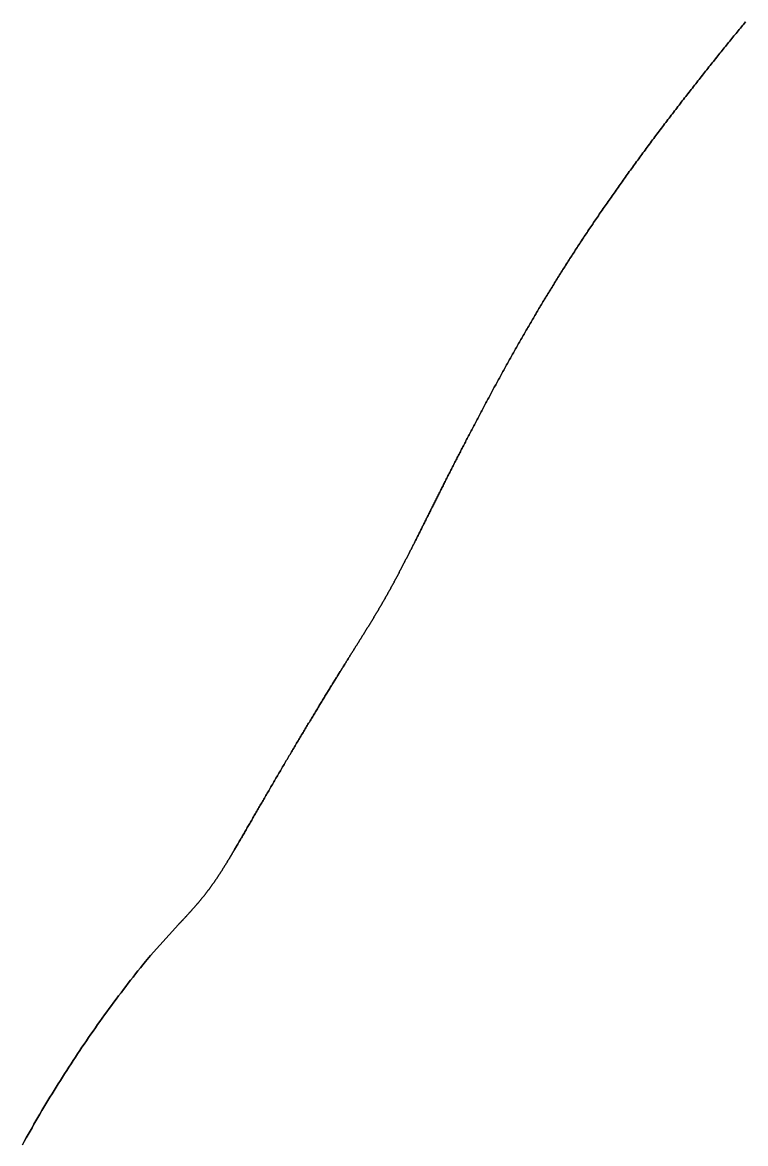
# Model space of a CAD drawing. Header units: inches. Extents: x 130170 to 284068, y 377793 to 804530.
# Drawn here: x 253271.8 to 253316.2, y 753504.9 to 753573.7 of the extents above; entities that cross this region are included whole.
import ezdxf

# ---------------------------------------------------------------- set-up
doc = ezdxf.new("R2010")
doc.units = ezdxf.units.IN
doc.header["$MEASUREMENT"] = 0
doc.layers.add('muni_il', color=7, linetype='Continuous')

msp = doc.modelspace()

# ---------------------------------------------------------------- linework, layer by layer
at = {"layer": 'muni_il'}
for points in [[(253316.225, 753573.764), (253316.161, 753573.686), (253316.097, 753573.609), (253316.033, 753573.531), (253315.969, 753573.453), (253315.904, 753573.374), (253315.839, 753573.295), (253315.775, 753573.216), (253315.71, 753573.137), (253315.644, 753573.058), (253315.579, 753572.978), (253315.514, 753572.898), (253315.448, 753572.818), (253315.383, 753572.737), (253315.317, 753572.657), (253315.251, 753572.575), (253315.185, 753572.494), (253315.119, 753572.413), (253315.052, 753572.331), (253314.986, 753572.249), (253314.919, 753572.167), (253314.853, 753572.085), (253314.786, 753572.002), (253314.719, 753571.919), (253314.652, 753571.836), (253314.585, 753571.753), (253314.518, 753571.67), (253314.451, 753571.586), (253314.384, 753571.502), (253314.316, 753571.418), (253314.249, 753571.334), (253314.181, 753571.25), (253314.114, 753571.165), (253314.046, 753571.08), (253313.978, 753570.995), (253313.911, 753570.91), (253313.843, 753570.825), (253313.775, 753570.74), (253313.707, 753570.654), (253313.639, 753570.568), (253313.571, 753570.482), (253313.503, 753570.396), (253313.435, 753570.31), (253313.367, 753570.224), (253313.298, 753570.137), (253313.23, 753570.051), (253313.162, 753569.964), (253313.094, 753569.877), (253313.026, 753569.79), (253312.957, 753569.703), (253312.889, 753569.616), (253312.821, 753569.529), (253312.753, 753569.441), (253312.684, 753569.354), (253312.616, 753569.266), (253312.548, 753569.178), (253312.48, 753569.091), (253312.411, 753569.003), (253312.343, 753568.915), (253312.275, 753568.827), (253312.207, 753568.739), (253312.139, 753568.65), (253312.071, 753568.562), (253312.003, 753568.474), (253311.935, 753568.385), (253311.866, 753568.297), (253311.799, 753568.208), (253311.731, 753568.12), (253311.663, 753568.031), (253311.595, 753567.942), (253311.527, 753567.854), (253311.46, 753567.765), (253311.392, 753567.676), (253311.325, 753567.587), (253311.257, 753567.499), (253311.19, 753567.41), (253311.123, 753567.321), (253311.055, 753567.232), (253310.988, 753567.143), (253310.921, 753567.054), (253310.854, 753566.965), (253310.787, 753566.876), (253310.721, 753566.787), (253310.654, 753566.698), (253310.587, 753566.609), (253310.521, 753566.521), (253310.455, 753566.432), (253310.388, 753566.343), (253310.322, 753566.254), (253310.256, 753566.165), (253310.19, 753566.076), (253310.124, 753565.987), (253310.059, 753565.898), (253309.993, 753565.81), (253309.927, 753565.721), (253309.862, 753565.632), (253309.797, 753565.543), (253309.732, 753565.455), (253309.667, 753565.366), (253309.602, 753565.278), (253309.537, 753565.189), (253309.473, 753565.101), (253309.408, 753565.012), (253309.344, 753564.924), (253309.28, 753564.835), (253309.216, 753564.747), (253309.152, 753564.659), (253309.088, 753564.571), (253309.025, 753564.482), (253308.961, 753564.394), (253308.898, 753564.306), (253308.835, 753564.218), (253308.772, 753564.131), (253308.709, 753564.043), (253308.646, 753563.955), (253308.584, 753563.867), (253308.521, 753563.78), (253308.459, 753563.692), (253308.397, 753563.604), (253308.335, 753563.517), (253308.273, 753563.43), (253308.212, 753563.343), (253308.15, 753563.255), (253308.089, 753563.168), (253308.028, 753563.081), (253307.967, 753562.994), (253307.906, 753562.907), (253307.846, 753562.82), (253307.785, 753562.734), (253307.725, 753562.647), (253307.665, 753562.56), (253307.605, 753562.474), (253307.545, 753562.387), (253307.485, 753562.301), (253307.426, 753562.215), (253307.366, 753562.128), (253307.307, 753562.042), (253307.248, 753561.956), (253307.189, 753561.87), (253307.131, 753561.784), (253307.072, 753561.699), (253307.014, 753561.613), (253306.956, 753561.527), (253306.898, 753561.442), (253306.84, 753561.356), (253306.782, 753561.271), (253306.725, 753561.185), (253306.667, 753561.1), (253306.61, 753561.015), (253306.553, 753560.929), (253306.496, 753560.844), (253306.44, 753560.759), (253306.383, 753560.674), (253306.327, 753560.59), (253306.271, 753560.505), (253306.214, 753560.42), (253306.159, 753560.335), (253306.103, 753560.251), (253306.047, 753560.166), (253305.992, 753560.082), (253305.936, 753559.997), (253305.881, 753559.913), (253305.826, 753559.829), (253305.771, 753559.745), (253305.717, 753559.66), (253305.662, 753559.576), (253305.608, 753559.492), (253305.554, 753559.408), (253305.5, 753559.324), (253305.446, 753559.24), (253305.392, 753559.157), (253305.338, 753559.073), (253305.285, 753558.989), (253305.231, 753558.906), (253305.178, 753558.822), (253305.125, 753558.738), (253305.072, 753558.655), (253305.019, 753558.571), (253304.967, 753558.488), (253304.914, 753558.405), (253304.862, 753558.321), (253304.81, 753558.238), (253304.757, 753558.155), (253304.705, 753558.071), (253304.653, 753557.988), (253304.602, 753557.905), (253304.55, 753557.822), (253304.499, 753557.739), (253304.447, 753557.656), (253304.396, 753557.573), (253304.345, 753557.49), (253304.294, 753557.407), (253304.243, 753557.324), (253304.192, 753557.241), (253304.142, 753557.159), (253304.091, 753557.076), (253304.041, 753556.993), (253303.991, 753556.91), (253303.94, 753556.827), (253303.89, 753556.745), (253303.84, 753556.662), (253303.791, 753556.579), (253303.741, 753556.497), (253303.691, 753556.414), (253303.642, 753556.331), (253303.592, 753556.249), (253303.543, 753556.166), (253303.494, 753556.084), (253303.445, 753556.001), (253303.396, 753555.919), (253303.347, 753555.836), (253303.298, 753555.754), (253303.249, 753555.671), (253303.201, 753555.589), (253303.152, 753555.507), (253303.104, 753555.424), (253303.056, 753555.342), (253303.008, 753555.26), (253302.96, 753555.177), (253302.912, 753555.095), (253302.864, 753555.013), (253302.816, 753554.93), (253302.768, 753554.848), (253302.721, 753554.766), (253302.673, 753554.683), (253302.626, 753554.601), (253302.579, 753554.519), (253302.531, 753554.437), (253302.484, 753554.355), (253302.437, 753554.273), (253302.39, 753554.191), (253302.343, 753554.108), (253302.297, 753554.026), (253302.25, 753553.944), (253302.203, 753553.862), (253302.157, 753553.78), (253302.11, 753553.698), (253302.064, 753553.616), (253302.018, 753553.534), (253301.972, 753553.453), (253301.926, 753553.371), (253301.88, 753553.289), (253301.834, 753553.207), (253301.788, 753553.125), (253301.742, 753553.044), (253301.697, 753552.962), (253301.651, 753552.88), (253301.606, 753552.799), (253301.561, 753552.717), (253301.515, 753552.636), (253301.47, 753552.554), (253301.425, 753552.473), (253301.38, 753552.391), (253301.335, 753552.31), (253301.29, 753552.229), (253301.246, 753552.147), (253301.201, 753552.066), (253301.157, 753551.985), (253301.112, 753551.904), (253301.068, 753551.823), (253301.024, 753551.742), (253300.98, 753551.661), (253300.935, 753551.58), (253300.891, 753551.499), (253300.848, 753551.419), (253300.804, 753551.338), (253300.76, 753551.258), (253300.717, 753551.177), (253300.673, 753551.097), (253300.63, 753551.016), (253300.587, 753550.936), (253300.543, 753550.856), (253300.5, 753550.776), (253300.457, 753550.696), (253300.415, 753550.616), (253300.372, 753550.537), (253300.329, 753550.457), (253300.287, 753550.377), (253300.244, 753550.298), (253300.202, 753550.219), (253300.16, 753550.139), (253300.117, 753550.06), (253300.075, 753549.981), (253300.033, 753549.903), (253299.992, 753549.824), (253299.95, 753549.745), (253299.908, 753549.667), (253299.867, 753549.589), (253299.826, 753549.51), (253299.785, 753549.432), (253299.743, 753549.354), (253299.702, 753549.277), (253299.662, 753549.199), (253299.621, 753549.121), (253299.58, 753549.044), (253299.54, 753548.967), (253299.499, 753548.89), (253299.459, 753548.813), (253299.419, 753548.736), (253299.379, 753548.66), (253299.339, 753548.583), (253299.299, 753548.507), (253299.26, 753548.431), (253299.22, 753548.355), (253299.181, 753548.28), (253299.142, 753548.204), (253299.102, 753548.129), (253299.063, 753548.054), (253299.025, 753547.979), (253298.986, 753547.904), (253298.947, 753547.83), (253298.909, 753547.756), (253298.871, 753547.682), (253298.832, 753547.608), (253298.794, 753547.534), (253298.757, 753547.461), (253298.719, 753547.387), (253298.681, 753547.314), (253298.644, 753547.241), (253298.606, 753547.169), (253298.569, 753547.097), (253298.532, 753547.024), (253298.495, 753546.953), (253298.459, 753546.881), (253298.422, 753546.809), (253298.386, 753546.738), (253298.349, 753546.667), (253298.313, 753546.597), (253298.277, 753546.526), (253298.242, 753546.456), (253298.206, 753546.386), (253298.17, 753546.316), (253298.135, 753546.247), (253298.1, 753546.178), (253298.065, 753546.109), (253298.03, 753546.04), (253297.995, 753545.972), (253297.96, 753545.904), (253297.926, 753545.836), (253297.892, 753545.768), (253297.857, 753545.701), (253297.824, 753545.634), (253297.79, 753545.567), (253297.756, 753545.5), (253297.723, 753545.434), (253297.689, 753545.368), (253297.656, 753545.302), (253297.623, 753545.237), (253297.59, 753545.172), (253297.557, 753545.107), (253297.525, 753545.043), (253297.492, 753544.978), (253297.46, 753544.914), (253297.428, 753544.851), (253297.396, 753544.787), (253297.364, 753544.724), (253297.333, 753544.661), (253297.301, 753544.599), (253297.27, 753544.537), (253297.239, 753544.475), (253297.208, 753544.413), (253297.177, 753544.352), (253297.147, 753544.291), (253297.116, 753544.23), (253297.086, 753544.169), (253297.056, 753544.109), (253297.026, 753544.049), (253296.996, 753543.99), (253296.966, 753543.931), (253296.937, 753543.872), (253296.907, 753543.813), (253296.878, 753543.755), (253296.849, 753543.697), (253296.82, 753543.639), (253296.791, 753543.582), (253296.763, 753543.524), (253296.734, 753543.468), (253296.706, 753543.411), (253296.678, 753543.355), (253296.65, 753543.299), (253296.622, 753543.243), (253296.594, 753543.188), (253296.567, 753543.133), (253296.539, 753543.078), (253296.512, 753543.024), (253296.485, 753542.97), (253296.458, 753542.916), (253296.431, 753542.862), (253296.405, 753542.809), (253296.378, 753542.756), (253296.352, 753542.703), (253296.326, 753542.651), (253296.3, 753542.599), (253296.274, 753542.547), (253296.248, 753542.496), (253296.222, 753542.444), (253296.197, 753542.394), (253296.171, 753542.343), (253296.146, 753542.293), (253296.121, 753542.243), (253296.096, 753542.193), (253296.071, 753542.143), (253296.047, 753542.094), (253296.022, 753542.045), (253295.997, 753541.997), (253295.973, 753541.948), (253295.949, 753541.9), (253295.925, 753541.852), (253295.901, 753541.805), (253295.877, 753541.758), (253295.854, 753541.711), (253295.83, 753541.664), (253295.807, 753541.618), (253295.783, 753541.571), (253295.76, 753541.525), (253295.737, 753541.48), (253295.714, 753541.434), (253295.691, 753541.389), (253295.669, 753541.344), (253295.646, 753541.3), (253295.624, 753541.255), (253295.601, 753541.211), (253295.579, 753541.167), (253295.557, 753541.124), (253295.535, 753541.08), (253295.513, 753541.037), (253295.491, 753540.994), (253295.469, 753540.952), (253295.448, 753540.909), (253295.426, 753540.867), (253295.405, 753540.825), (253295.383, 753540.784), (253295.362, 753540.742), (253295.341, 753540.701), (253295.32, 753540.66), (253295.299, 753540.619), (253295.278, 753540.578), (253295.257, 753540.538), (253295.236, 753540.498), (253295.216, 753540.458), (253295.195, 753540.418), (253295.175, 753540.379), (253295.154, 753540.339), (253295.134, 753540.3), (253295.114, 753540.261), (253295.094, 753540.223), (253295.074, 753540.184), (253295.054, 753540.146), (253295.034, 753540.108), (253295.014, 753540.07), (253294.994, 753540.032), (253294.974, 753539.994), (253294.955, 753539.957), (253294.935, 753539.92), (253294.916, 753539.883), (253294.896, 753539.846), (253294.877, 753539.809), (253294.857, 753539.773), (253294.838, 753539.736), (253294.819, 753539.7), (253294.8, 753539.664), (253294.781, 753539.628), (253294.762, 753539.592), (253294.743, 753539.557), (253294.724, 753539.521), (253294.705, 753539.486), (253294.686, 753539.451), (253294.667, 753539.416), (253294.648, 753539.381), (253294.629, 753539.346), (253294.611, 753539.312), (253294.592, 753539.277), (253294.573, 753539.243), (253294.555, 753539.209), (253294.536, 753539.175), (253294.518, 753539.141), (253294.499, 753539.107), (253294.481, 753539.073), (253294.462, 753539.039), (253294.444, 753539.006), (253294.425, 753538.972), (253294.407, 753538.939), (253294.388, 753538.906), (253294.37, 753538.873), (253294.352, 753538.84), (253294.333, 753538.807), (253294.315, 753538.774), (253294.297, 753538.741), (253294.278, 753538.708), (253294.26, 753538.676), (253294.242, 753538.643), (253294.224, 753538.611), (253294.205, 753538.578), (253294.187, 753538.546), (253294.169, 753538.513), (253294.15, 753538.481), (253294.132, 753538.449), (253294.114, 753538.417), (253294.096, 753538.385), (253294.077, 753538.353), (253294.059, 753538.321), (253294.041, 753538.289), (253294.022, 753538.257), (253294.004, 753538.225), (253293.986, 753538.193), (253293.967, 753538.161), (253293.949, 753538.13), (253293.93, 753538.098), (253293.912, 753538.066), (253293.894, 753538.034), (253293.875, 753538.002), (253293.856, 753537.971), (253293.838, 753537.939), (253293.819, 753537.907), (253293.801, 753537.876), (253293.782, 753537.844), (253293.763, 753537.812), (253293.745, 753537.78), (253293.726, 753537.749), (253293.707, 753537.717), (253293.688, 753537.685), (253293.669, 753537.653), (253293.65, 753537.621), (253293.631, 753537.589), (253293.612, 753537.558), (253293.593, 753537.525), (253293.574, 753537.494), (253293.555, 753537.462), (253293.536, 753537.429), (253293.516, 753537.397), (253293.497, 753537.365), (253293.478, 753537.333), (253293.458, 753537.3), (253293.438, 753537.268), (253293.419, 753537.236), (253293.399, 753537.203), (253293.379, 753537.17), (253293.359, 753537.138), (253293.339, 753537.105), (253293.32, 753537.072), (253293.299, 753537.039), (253293.279, 753537.006), (253293.259, 753536.973), (253293.239, 753536.94), (253293.218, 753536.907), (253293.198, 753536.873), (253293.177, 753536.84), (253293.156, 753536.806), (253293.136, 753536.772), (253293.115, 753536.738), (253293.094, 753536.704), (253293.073, 753536.67), (253293.052, 753536.636), (253293.03, 753536.601), (253293.009, 753536.567), (253292.987, 753536.532), (253292.966, 753536.497), (253292.944, 753536.462), (253292.923, 753536.427), (253292.901, 753536.391), (253292.879, 753536.356), (253292.856, 753536.32), (253292.834, 753536.284), (253292.812, 753536.248), (253292.789, 753536.212), (253292.767, 753536.176), (253292.744, 753536.139), (253292.721, 753536.103), (253292.698, 753536.066), (253292.675, 753536.029), (253292.651, 753535.991), (253292.628, 753535.954), (253292.605, 753535.916), (253292.581, 753535.878), (253292.557, 753535.84), (253292.533, 753535.801), (253292.509, 753535.763), (253292.485, 753535.724), (253292.46, 753535.685), (253292.436, 753535.646), (253292.411, 753535.606), (253292.386, 753535.566), (253292.361, 753535.526), (253292.336, 753535.486), (253292.311, 753535.446), (253292.285, 753535.405), (253292.259, 753535.364), (253292.234, 753535.323), (253292.208, 753535.281), (253292.182, 753535.239), (253292.155, 753535.197), (253292.129, 753535.155), (253292.102, 753535.112), (253292.075, 753535.069), (253292.048, 753535.026), (253292.021, 753534.983), (253291.994, 753534.939), (253291.966, 753534.895), (253291.939, 753534.851), (253291.911, 753534.806), (253291.883, 753534.761), (253291.854, 753534.716), (253291.826, 753534.67), (253291.797, 753534.624), (253291.768, 753534.578), (253291.739, 753534.531), (253291.71, 753534.485), (253291.681, 753534.437), (253291.651, 753534.39), (253291.621, 753534.342), (253291.591, 753534.294), (253291.561, 753534.245), (253291.531, 753534.196), (253291.5, 753534.147), (253291.469, 753534.098), (253291.438, 753534.048), (253291.407, 753533.997), (253291.375, 753533.947), (253291.344, 753533.896), (253291.312, 753533.845), (253291.28, 753533.793), (253291.248, 753533.741), (253291.215, 753533.688), (253291.182, 753533.636), (253291.15, 753533.582), (253291.116, 753533.529), (253291.083, 753533.475), (253291.05, 753533.421), (253291.016, 753533.366), (253290.982, 753533.311), (253290.948, 753533.256), (253290.913, 753533.2), (253290.879, 753533.144), (253290.844, 753533.088), (253290.809, 753533.031), (253290.773, 753532.973), (253290.738, 753532.916), (253290.702, 753532.858), (253290.666, 753532.799), (253290.63, 753532.74), (253290.594, 753532.681), (253290.557, 753532.622), (253290.521, 753532.562), (253290.484, 753532.501), (253290.446, 753532.441), (253290.409, 753532.379), (253290.371, 753532.318), (253290.334, 753532.256), (253290.296, 753532.194), (253290.257, 753532.131), (253290.219, 753532.068), (253290.18, 753532.005), (253290.141, 753531.941), (253290.102, 753531.877), (253290.063, 753531.812), (253290.024, 753531.747), (253289.984, 753531.682), (253289.944, 753531.616), (253289.904, 753531.55), (253289.864, 753531.484), (253289.823, 753531.417), (253289.783, 753531.35), (253289.742, 753531.283), (253289.701, 753531.215), (253289.66, 753531.147), (253289.618, 753531.078), (253289.577, 753531.01), (253289.535, 753530.94), (253289.493, 753530.871), (253289.451, 753530.801), (253289.409, 753530.731), (253289.366, 753530.66), (253289.324, 753530.59), (253289.281, 753530.519), (253289.238, 753530.447), (253289.195, 753530.376), (253289.152, 753530.304), (253289.109, 753530.231), (253289.065, 753530.159), (253289.022, 753530.086), (253288.978, 753530.013), (253288.934, 753529.94), (253288.89, 753529.866), (253288.846, 753529.792), (253288.802, 753529.718), (253288.758, 753529.644), (253288.713, 753529.569), (253288.669, 753529.495), (253288.624, 753529.42), (253288.579, 753529.345), (253288.535, 753529.269), (253288.49, 753529.194), (253288.445, 753529.118), (253288.4, 753529.042), (253288.355, 753528.966), (253288.31, 753528.89), (253288.264, 753528.814), (253288.219, 753528.737), (253288.174, 753528.661), (253288.129, 753528.584), (253288.083, 753528.507), (253288.038, 753528.431), (253287.993, 753528.354), (253287.947, 753528.277), (253287.902, 753528.2), (253287.857, 753528.122), (253287.811, 753528.045), (253287.766, 753527.968), (253287.721, 753527.891), (253287.675, 753527.814), (253287.63, 753527.737), (253287.585, 753527.659), (253287.539, 753527.582), (253287.494, 753527.505), (253287.449, 753527.428), (253287.404, 753527.351), (253287.359, 753527.274), (253287.314, 753527.197), (253287.269, 753527.121), (253287.225, 753527.044), (253287.18, 753526.968), (253287.135, 753526.891), (253287.091, 753526.815), (253287.047, 753526.739), (253287.002, 753526.663), (253286.958, 753526.587), (253286.914, 753526.512), (253286.87, 753526.436), (253286.827, 753526.361), (253286.783, 753526.286), (253286.74, 753526.212), (253286.697, 753526.137), (253286.653, 753526.063), (253286.611, 753525.989), (253286.568, 753525.916), (253286.525, 753525.842), (253286.483, 753525.769), (253286.441, 753525.696), (253286.399, 753525.624), (253286.357, 753525.552), (253286.316, 753525.48), (253286.274, 753525.409), (253286.233, 753525.338), (253286.192, 753525.267), (253286.152, 753525.197), (253286.111, 753525.127), (253286.071, 753525.057), (253286.031, 753524.988), (253285.991, 753524.92), (253285.952, 753524.851), (253285.913, 753524.784), (253285.874, 753524.716), (253285.835, 753524.649), (253285.797, 753524.583), (253285.758, 753524.517), (253285.72, 753524.451), (253285.683, 753524.386), (253285.645, 753524.322), (253285.608, 753524.258), (253285.572, 753524.194), (253285.535, 753524.131), (253285.499, 753524.068), (253285.463, 753524.006), (253285.427, 753523.944), (253285.392, 753523.883), (253285.357, 753523.823), (253285.322, 753523.763), (253285.287, 753523.703), (253285.253, 753523.644), (253285.219, 753523.586), (253285.185, 753523.528), (253285.152, 753523.47), (253285.119, 753523.413), (253285.086, 753523.357), (253285.053, 753523.301), (253285.021, 753523.246), (253284.989, 753523.192), (253284.957, 753523.137), (253284.926, 753523.084), (253284.894, 753523.031), (253284.864, 753522.978), (253284.833, 753522.926), (253284.803, 753522.875), (253284.772, 753522.823), (253284.743, 753522.773), (253284.713, 753522.723), (253284.684, 753522.674), (253284.655, 753522.625), (253284.626, 753522.577), (253284.597, 753522.529), (253284.569, 753522.481), (253284.541, 753522.435), (253284.513, 753522.388), (253284.485, 753522.342), (253284.458, 753522.297), (253284.43, 753522.252), (253284.403, 753522.208), (253284.377, 753522.164), (253284.35, 753522.121), (253284.324, 753522.078), (253284.298, 753522.035), (253284.272, 753521.993), (253284.246, 753521.951), (253284.22, 753521.91), (253284.195, 753521.869), (253284.17, 753521.829), (253284.145, 753521.789), (253284.12, 753521.75), (253284.095, 753521.71), (253284.07, 753521.672), (253284.046, 753521.633), (253284.022, 753521.595), (253283.997, 753521.558), (253283.974, 753521.521), (253283.95, 753521.484), (253283.926, 753521.447), (253283.902, 753521.411), (253283.879, 753521.375), (253283.855, 753521.34), (253283.832, 753521.305), (253283.809, 753521.27), (253283.786, 753521.235), (253283.763, 753521.201), (253283.74, 753521.167), (253283.717, 753521.133), (253283.694, 753521.1), (253283.671, 753521.067), (253283.649, 753521.034), (253283.626, 753521.001), (253283.604, 753520.969), (253283.581, 753520.937), (253283.559, 753520.905), (253283.537, 753520.873), (253283.514, 753520.842), (253283.492, 753520.811), (253283.47, 753520.78), (253283.448, 753520.749), (253283.426, 753520.718), (253283.404, 753520.688), (253283.382, 753520.658), (253283.36, 753520.628), (253283.338, 753520.598), (253283.316, 753520.568), (253283.294, 753520.539), (253283.272, 753520.51), (253283.25, 753520.481), (253283.228, 753520.452), (253283.206, 753520.423), (253283.184, 753520.394), (253283.163, 753520.366), (253283.141, 753520.338), (253283.119, 753520.309), (253283.097, 753520.281), (253283.076, 753520.253), (253283.054, 753520.226), (253283.032, 753520.198), (253283.01, 753520.171), (253282.989, 753520.143), (253282.967, 753520.116), (253282.945, 753520.089), (253282.923, 753520.062), (253282.902, 753520.035), (253282.88, 753520.008), (253282.858, 753519.982), (253282.836, 753519.955), (253282.815, 753519.929), (253282.793, 753519.902), (253282.771, 753519.876), (253282.749, 753519.85), (253282.728, 753519.824), (253282.706, 753519.798), (253282.684, 753519.772), (253282.662, 753519.746), (253282.64, 753519.72), (253282.619, 753519.695), (253282.597, 753519.669), (253282.575, 753519.643), (253282.553, 753519.618), (253282.531, 753519.592), (253282.509, 753519.567), (253282.486, 753519.542), (253282.464, 753519.516), (253282.442, 753519.491), (253282.42, 753519.465), (253282.398, 753519.44), (253282.375, 753519.415), (253282.353, 753519.389), (253282.33, 753519.364), (253282.308, 753519.338), (253282.285, 753519.313), (253282.262, 753519.288), (253282.239, 753519.262), (253282.216, 753519.237), (253282.193, 753519.211), (253282.17, 753519.185), (253282.147, 753519.159), (253282.123, 753519.134), (253282.1, 753519.108), (253282.076, 753519.082), (253282.052, 753519.056), (253282.028, 753519.029), (253282.004, 753519.003), (253281.98, 753518.977), (253281.955, 753518.95), (253281.931, 753518.923), (253281.906, 753518.896), (253281.881, 753518.87), (253281.856, 753518.843), (253281.831, 753518.815), (253281.806, 753518.788), (253281.78, 753518.761), (253281.755, 753518.733), (253281.729, 753518.706), (253281.704, 753518.678), (253281.678, 753518.65), (253281.652, 753518.623), (253281.626, 753518.595), (253281.6, 753518.567), (253281.574, 753518.539), (253281.548, 753518.511), (253281.522, 753518.483), (253281.496, 753518.455), (253281.47, 753518.428), (253281.444, 753518.4), (253281.418, 753518.373), (253279.697, 753516.476), (253279.39, 753516.099), (253279.237, 753515.91), (253279.085, 753515.721), (253278.934, 753515.531), (253278.783, 753515.341), (253278.633, 753515.15), (253278.484, 753514.959), (253278.335, 753514.767), (253278.187, 753514.575), (253278.039, 753514.382), (253277.892, 753514.189), (253277.746, 753513.995), (253277.6, 753513.801), (253277.455, 753513.607), (253277.311, 753513.412), (253277.167, 753513.216), (253277.024, 753513.021), (253276.882, 753512.825), (253276.74, 753512.628), (253276.599, 753512.431), (253276.458, 753512.233), (253276.318, 753512.035), (253276.179, 753511.837), (253276.041, 753511.638), (253275.903, 753511.439), (253275.765, 753511.239), (253275.629, 753511.039), (253275.493, 753510.839), (253275.357, 753510.638), (253275.223, 753510.437), (253275.089, 753510.235), (253274.956, 753510.033), (253274.823, 753509.83), (253274.691, 753509.627), (253274.56, 753509.424), (253274.429, 753509.22), (253274.299, 753509.016), (253274.17, 753508.811), (253274.041, 753508.607), (253273.913, 753508.401), (253273.786, 753508.196), (253273.659, 753507.989), (253273.533, 753507.783), (253273.408, 753507.576), (253273.283, 753507.369), (253273.159, 753507.161), (253273.036, 753506.953), (253272.914, 753506.745), (253272.792, 753506.536), (253272.67, 753506.327), (253272.55, 753506.118), (253272.43, 753505.908), (253272.311, 753505.698), (253272.192, 753505.487), (253272.075, 753505.276), (253271.957, 753505.065), (253271.841, 753504.853)], [(253271.841, 753504.853), (253271.957, 753505.065), (253272.075, 753505.276), (253272.192, 753505.487), (253272.311, 753505.698), (253272.43, 753505.908), (253272.55, 753506.118), (253272.67, 753506.327), (253272.792, 753506.536), (253272.914, 753506.745), (253273.036, 753506.953), (253273.159, 753507.161), (253273.283, 753507.369), (253273.408, 753507.576), (253273.533, 753507.783), (253273.659, 753507.989), (253273.786, 753508.196), (253273.913, 753508.401), (253274.041, 753508.607), (253274.17, 753508.811), (253274.299, 753509.016), (253274.429, 753509.22), (253274.56, 753509.424), (253274.691, 753509.627), (253274.823, 753509.83), (253274.956, 753510.033), (253275.089, 753510.235), (253275.223, 753510.437), (253275.357, 753510.638), (253275.493, 753510.839), (253275.629, 753511.039), (253275.765, 753511.239), (253275.903, 753511.439), (253276.041, 753511.638), (253276.179, 753511.837), (253276.318, 753512.035), (253276.458, 753512.233), (253276.599, 753512.431), (253276.74, 753512.628), (253276.882, 753512.825), (253277.024, 753513.021), (253277.167, 753513.216), (253277.311, 753513.412), (253277.455, 753513.607), (253277.6, 753513.801), (253277.746, 753513.995), (253277.892, 753514.189), (253278.039, 753514.382), (253278.187, 753514.575), (253278.335, 753514.767), (253278.484, 753514.959), (253278.633, 753515.15), (253278.783, 753515.341), (253278.934, 753515.531), (253279.085, 753515.721), (253279.237, 753515.91), (253279.39, 753516.099), (253279.697, 753516.476), (253281.418, 753518.373), (253281.444, 753518.4), (253281.47, 753518.428), (253281.496, 753518.455), (253281.522, 753518.483), (253281.548, 753518.511), (253281.574, 753518.539), (253281.6, 753518.567), (253281.626, 753518.595), (253281.652, 753518.623), (253281.678, 753518.65), (253281.704, 753518.678), (253281.729, 753518.706), (253281.755, 753518.733), (253281.78, 753518.761), (253281.806, 753518.788), (253281.831, 753518.815), (253281.856, 753518.843), (253281.881, 753518.87), (253281.906, 753518.896), (253281.931, 753518.923), (253281.955, 753518.95), (253281.98, 753518.977), (253282.004, 753519.003), (253282.028, 753519.029), (253282.052, 753519.056), (253282.076, 753519.082), (253282.1, 753519.108), (253282.123, 753519.134), (253282.147, 753519.159), (253282.17, 753519.185), (253282.193, 753519.211), (253282.216, 753519.237), (253282.239, 753519.262), (253282.262, 753519.288), (253282.285, 753519.313), (253282.308, 753519.338), (253282.33, 753519.364), (253282.353, 753519.389), (253282.375, 753519.415), (253282.398, 753519.44), (253282.42, 753519.465), (253282.442, 753519.491), (253282.464, 753519.516), (253282.486, 753519.542), (253282.509, 753519.567), (253282.531, 753519.592), (253282.553, 753519.618), (253282.575, 753519.643), (253282.597, 753519.669), (253282.619, 753519.695), (253282.64, 753519.72), (253282.662, 753519.746), (253282.684, 753519.772), (253282.706, 753519.798), (253282.728, 753519.824), (253282.749, 753519.85), (253282.771, 753519.876), (253282.793, 753519.902), (253282.815, 753519.929), (253282.836, 753519.955), (253282.858, 753519.982), (253282.88, 753520.008), (253282.902, 753520.035), (253282.923, 753520.062), (253282.945, 753520.089), (253282.967, 753520.116), (253282.989, 753520.143), (253283.01, 753520.171), (253283.032, 753520.198), (253283.054, 753520.226), (253283.076, 753520.253), (253283.097, 753520.281), (253283.119, 753520.309), (253283.141, 753520.338), (253283.163, 753520.366), (253283.184, 753520.394), (253283.206, 753520.423), (253283.228, 753520.452), (253283.25, 753520.481), (253283.272, 753520.51), (253283.294, 753520.539), (253283.316, 753520.568), (253283.338, 753520.598), (253283.36, 753520.628), (253283.382, 753520.658), (253283.404, 753520.688), (253283.426, 753520.718), (253283.448, 753520.749), (253283.47, 753520.78), (253283.492, 753520.811), (253283.514, 753520.842), (253283.537, 753520.873), (253283.559, 753520.905), (253283.581, 753520.937), (253283.604, 753520.969), (253283.626, 753521.001), (253283.649, 753521.034), (253283.671, 753521.067), (253283.694, 753521.1), (253283.717, 753521.133), (253283.74, 753521.167), (253283.763, 753521.201), (253283.786, 753521.235), (253283.809, 753521.27), (253283.832, 753521.305), (253283.855, 753521.34), (253283.879, 753521.375), (253283.902, 753521.411), (253283.926, 753521.447), (253283.95, 753521.484), (253283.974, 753521.521), (253283.997, 753521.558), (253284.022, 753521.595), (253284.046, 753521.633), (253284.07, 753521.672), (253284.095, 753521.71), (253284.12, 753521.75), (253284.145, 753521.789), (253284.17, 753521.829), (253284.195, 753521.869), (253284.22, 753521.91), (253284.246, 753521.951), (253284.272, 753521.993), (253284.298, 753522.035), (253284.324, 753522.078), (253284.35, 753522.121), (253284.377, 753522.164), (253284.403, 753522.208), (253284.43, 753522.252), (253284.458, 753522.297), (253284.485, 753522.342), (253284.513, 753522.388), (253284.541, 753522.435), (253284.569, 753522.481), (253284.597, 753522.529), (253284.626, 753522.577), (253284.655, 753522.625), (253284.684, 753522.674), (253284.713, 753522.723), (253284.743, 753522.773), (253284.772, 753522.823), (253284.803, 753522.875), (253284.833, 753522.926), (253284.864, 753522.978), (253284.894, 753523.031), (253284.926, 753523.084), (253284.957, 753523.137), (253284.989, 753523.192), (253285.021, 753523.246), (253285.053, 753523.301), (253285.086, 753523.357), (253285.119, 753523.413), (253285.152, 753523.47), (253285.185, 753523.528), (253285.219, 753523.586), (253285.253, 753523.644), (253285.287, 753523.703), (253285.322, 753523.763), (253285.357, 753523.823), (253285.392, 753523.883), (253285.427, 753523.944), (253285.463, 753524.006), (253285.499, 753524.068), (253285.535, 753524.131), (253285.572, 753524.194), (253285.608, 753524.258), (253285.645, 753524.322), (253285.683, 753524.386), (253285.72, 753524.451), (253285.758, 753524.517), (253285.797, 753524.583), (253285.835, 753524.649), (253285.874, 753524.716), (253285.913, 753524.784), (253285.952, 753524.851), (253285.991, 753524.92), (253286.031, 753524.988), (253286.071, 753525.057), (253286.111, 753525.127), (253286.152, 753525.197), (253286.192, 753525.267), (253286.233, 753525.338), (253286.274, 753525.409), (253286.316, 753525.48), (253286.357, 753525.552), (253286.399, 753525.624), (253286.441, 753525.696), (253286.483, 753525.769), (253286.525, 753525.842), (253286.568, 753525.916), (253286.611, 753525.989), (253286.653, 753526.063), (253286.697, 753526.137), (253286.74, 753526.212), (253286.783, 753526.286), (253286.827, 753526.361), (253286.87, 753526.436), (253286.914, 753526.512), (253286.958, 753526.587), (253287.002, 753526.663), (253287.047, 753526.739), (253287.091, 753526.815), (253287.135, 753526.891), (253287.18, 753526.968), (253287.225, 753527.044), (253287.269, 753527.121), (253287.314, 753527.197), (253287.359, 753527.274), (253287.404, 753527.351), (253287.449, 753527.428), (253287.494, 753527.505), (253287.539, 753527.582), (253287.585, 753527.659), (253287.63, 753527.737), (253287.675, 753527.814), (253287.721, 753527.891), (253287.766, 753527.968), (253287.811, 753528.045), (253287.857, 753528.122), (253287.902, 753528.2), (253287.947, 753528.277), (253287.993, 753528.354), (253288.038, 753528.431), (253288.083, 753528.507), (253288.129, 753528.584), (253288.174, 753528.661), (253288.219, 753528.737), (253288.264, 753528.814), (253288.31, 753528.89), (253288.355, 753528.966), (253288.4, 753529.042), (253288.445, 753529.118), (253288.49, 753529.194), (253288.535, 753529.269), (253288.579, 753529.345), (253288.624, 753529.42), (253288.669, 753529.495), (253288.713, 753529.569), (253288.758, 753529.644), (253288.802, 753529.718), (253288.846, 753529.792), (253288.89, 753529.866), (253288.934, 753529.94), (253288.978, 753530.013), (253289.022, 753530.086), (253289.065, 753530.159), (253289.109, 753530.231), (253289.152, 753530.304), (253289.195, 753530.376), (253289.238, 753530.447), (253289.281, 753530.519), (253289.324, 753530.59), (253289.366, 753530.66), (253289.409, 753530.731), (253289.451, 753530.801), (253289.493, 753530.871), (253289.535, 753530.94), (253289.577, 753531.01), (253289.618, 753531.078), (253289.66, 753531.147), (253289.701, 753531.215), (253289.742, 753531.283), (253289.783, 753531.35), (253289.823, 753531.417), (253289.864, 753531.484), (253289.904, 753531.55), (253289.944, 753531.616), (253289.984, 753531.682), (253290.024, 753531.747), (253290.063, 753531.812), (253290.102, 753531.877), (253290.141, 753531.941), (253290.18, 753532.005), (253290.219, 753532.068), (253290.257, 753532.131), (253290.296, 753532.194), (253290.334, 753532.256), (253290.371, 753532.318), (253290.409, 753532.379), (253290.446, 753532.441), (253290.484, 753532.501), (253290.521, 753532.562), (253290.557, 753532.622), (253290.594, 753532.681), (253290.63, 753532.74), (253290.666, 753532.799), (253290.702, 753532.858), (253290.738, 753532.916), (253290.773, 753532.973), (253290.809, 753533.031), (253290.844, 753533.088), (253290.879, 753533.144), (253290.913, 753533.2), (253290.948, 753533.256), (253290.982, 753533.311), (253291.016, 753533.366), (253291.05, 753533.421), (253291.083, 753533.475), (253291.116, 753533.529), (253291.15, 753533.582), (253291.182, 753533.636), (253291.215, 753533.688), (253291.248, 753533.741), (253291.28, 753533.793), (253291.312, 753533.845), (253291.344, 753533.896), (253291.375, 753533.947), (253291.407, 753533.997), (253291.438, 753534.048), (253291.469, 753534.098), (253291.5, 753534.147), (253291.531, 753534.196), (253291.561, 753534.245), (253291.591, 753534.294), (253291.621, 753534.342), (253291.651, 753534.39), (253291.681, 753534.437), (253291.71, 753534.485), (253291.739, 753534.531), (253291.768, 753534.578), (253291.797, 753534.624), (253291.826, 753534.67), (253291.854, 753534.716), (253291.883, 753534.761), (253291.911, 753534.806), (253291.939, 753534.851), (253291.966, 753534.895), (253291.994, 753534.939), (253292.021, 753534.983), (253292.048, 753535.026), (253292.075, 753535.069), (253292.102, 753535.112), (253292.129, 753535.155), (253292.155, 753535.197), (253292.182, 753535.239), (253292.208, 753535.281), (253292.234, 753535.323), (253292.259, 753535.364), (253292.285, 753535.405), (253292.311, 753535.446), (253292.336, 753535.486), (253292.361, 753535.526), (253292.386, 753535.566), (253292.411, 753535.606), (253292.436, 753535.646), (253292.46, 753535.685), (253292.485, 753535.724), (253292.509, 753535.763), (253292.533, 753535.801), (253292.557, 753535.84), (253292.581, 753535.878), (253292.605, 753535.916), (253292.628, 753535.954), (253292.651, 753535.991), (253292.675, 753536.029), (253292.698, 753536.066), (253292.721, 753536.103), (253292.744, 753536.139), (253292.767, 753536.176), (253292.789, 753536.212), (253292.812, 753536.248), (253292.834, 753536.284), (253292.856, 753536.32), (253292.879, 753536.356), (253292.901, 753536.391), (253292.923, 753536.427), (253292.944, 753536.462), (253292.966, 753536.497), (253292.987, 753536.532), (253293.009, 753536.567), (253293.03, 753536.601), (253293.052, 753536.636), (253293.073, 753536.67), (253293.094, 753536.704), (253293.115, 753536.738), (253293.136, 753536.772), (253293.156, 753536.806), (253293.177, 753536.84), (253293.198, 753536.873), (253293.218, 753536.907), (253293.239, 753536.94), (253293.259, 753536.973), (253293.279, 753537.006), (253293.299, 753537.039), (253293.32, 753537.072), (253293.339, 753537.105), (253293.359, 753537.138), (253293.379, 753537.17), (253293.399, 753537.203), (253293.419, 753537.236), (253293.438, 753537.268), (253293.458, 753537.3), (253293.478, 753537.333), (253293.497, 753537.365), (253293.516, 753537.397), (253293.536, 753537.429), (253293.555, 753537.462), (253293.574, 753537.494), (253293.593, 753537.525), (253293.612, 753537.558), (253293.631, 753537.589), (253293.65, 753537.621), (253293.669, 753537.653), (253293.688, 753537.685), (253293.707, 753537.717), (253293.726, 753537.749), (253293.745, 753537.78), (253293.763, 753537.812), (253293.782, 753537.844), (253293.801, 753537.876), (253293.819, 753537.907), (253293.838, 753537.939), (253293.856, 753537.971), (253293.875, 753538.002), (253293.894, 753538.034), (253293.912, 753538.066), (253293.93, 753538.098), (253293.949, 753538.13), (253293.967, 753538.161), (253293.986, 753538.193), (253294.004, 753538.225), (253294.022, 753538.257), (253294.041, 753538.289), (253294.059, 753538.321), (253294.077, 753538.353), (253294.096, 753538.385), (253294.114, 753538.417), (253294.132, 753538.449), (253294.15, 753538.481), (253294.169, 753538.513), (253294.187, 753538.546), (253294.205, 753538.578), (253294.224, 753538.611), (253294.242, 753538.643), (253294.26, 753538.676), (253294.278, 753538.708), (253294.297, 753538.741), (253294.315, 753538.774), (253294.333, 753538.807), (253294.352, 753538.84), (253294.37, 753538.873), (253294.388, 753538.906), (253294.407, 753538.939), (253294.425, 753538.972), (253294.444, 753539.006), (253294.462, 753539.039), (253294.481, 753539.073), (253294.499, 753539.107), (253294.518, 753539.141), (253294.536, 753539.175), (253294.555, 753539.209), (253294.573, 753539.243), (253294.592, 753539.277), (253294.611, 753539.312), (253294.629, 753539.346), (253294.648, 753539.381), (253294.667, 753539.416), (253294.686, 753539.451), (253294.705, 753539.486), (253294.724, 753539.521), (253294.743, 753539.557), (253294.762, 753539.592), (253294.781, 753539.628), (253294.8, 753539.664), (253294.819, 753539.7), (253294.838, 753539.736), (253294.857, 753539.773), (253294.877, 753539.809), (253294.896, 753539.846), (253294.916, 753539.883), (253294.935, 753539.92), (253294.955, 753539.957), (253294.974, 753539.994), (253294.994, 753540.032), (253295.014, 753540.07), (253295.034, 753540.108), (253295.054, 753540.146), (253295.074, 753540.184), (253295.094, 753540.223), (253295.114, 753540.261), (253295.134, 753540.3), (253295.154, 753540.339), (253295.175, 753540.379), (253295.195, 753540.418), (253295.216, 753540.458), (253295.236, 753540.498), (253295.257, 753540.538), (253295.278, 753540.578), (253295.299, 753540.619), (253295.32, 753540.66), (253295.341, 753540.701), (253295.362, 753540.742), (253295.383, 753540.784), (253295.405, 753540.825), (253295.426, 753540.867), (253295.448, 753540.909), (253295.469, 753540.952), (253295.491, 753540.994), (253295.513, 753541.037), (253295.535, 753541.08), (253295.557, 753541.124), (253295.579, 753541.167), (253295.601, 753541.211), (253295.624, 753541.255), (253295.646, 753541.3), (253295.669, 753541.344), (253295.691, 753541.389), (253295.714, 753541.434), (253295.737, 753541.48), (253295.76, 753541.525), (253295.783, 753541.571), (253295.807, 753541.618), (253295.83, 753541.664), (253295.854, 753541.711), (253295.877, 753541.758), (253295.901, 753541.805), (253295.925, 753541.852), (253295.949, 753541.9), (253295.973, 753541.948), (253295.997, 753541.997), (253296.022, 753542.045), (253296.047, 753542.094), (253296.071, 753542.143), (253296.096, 753542.193), (253296.121, 753542.243), (253296.146, 753542.293), (253296.171, 753542.343), (253296.197, 753542.394), (253296.222, 753542.444), (253296.248, 753542.496), (253296.274, 753542.547), (253296.3, 753542.599), (253296.326, 753542.651), (253296.352, 753542.703), (253296.378, 753542.756), (253296.405, 753542.809), (253296.431, 753542.862), (253296.458, 753542.916), (253296.485, 753542.97), (253296.512, 753543.024), (253296.539, 753543.078), (253296.567, 753543.133), (253296.594, 753543.188), (253296.622, 753543.243), (253296.65, 753543.299), (253296.678, 753543.355), (253296.706, 753543.411), (253296.734, 753543.468), (253296.763, 753543.524), (253296.791, 753543.582), (253296.82, 753543.639), (253296.849, 753543.697), (253296.878, 753543.755), (253296.907, 753543.813), (253296.937, 753543.872), (253296.966, 753543.931), (253296.996, 753543.99), (253297.026, 753544.049), (253297.056, 753544.109), (253297.086, 753544.169), (253297.116, 753544.23), (253297.147, 753544.291), (253297.177, 753544.352), (253297.208, 753544.413), (253297.239, 753544.475), (253297.27, 753544.537), (253297.301, 753544.599), (253297.333, 753544.661), (253297.364, 753544.724), (253297.396, 753544.787), (253297.428, 753544.851), (253297.46, 753544.914), (253297.492, 753544.978), (253297.525, 753545.043), (253297.557, 753545.107), (253297.59, 753545.172), (253297.623, 753545.237), (253297.656, 753545.302), (253297.689, 753545.368), (253297.723, 753545.434), (253297.756, 753545.5), (253297.79, 753545.567), (253297.824, 753545.634), (253297.857, 753545.701), (253297.892, 753545.768), (253297.926, 753545.836), (253297.96, 753545.904), (253297.995, 753545.972), (253298.03, 753546.04), (253298.065, 753546.109), (253298.1, 753546.178), (253298.135, 753546.247), (253298.17, 753546.316), (253298.206, 753546.386), (253298.242, 753546.456), (253298.277, 753546.526), (253298.313, 753546.597), (253298.349, 753546.667), (253298.386, 753546.738), (253298.422, 753546.809), (253298.459, 753546.881), (253298.495, 753546.953), (253298.532, 753547.024), (253298.569, 753547.097), (253298.606, 753547.169), (253298.644, 753547.241), (253298.681, 753547.314), (253298.719, 753547.387), (253298.757, 753547.461), (253298.794, 753547.534), (253298.832, 753547.608), (253298.871, 753547.682), (253298.909, 753547.756), (253298.947, 753547.83), (253298.986, 753547.904), (253299.025, 753547.979), (253299.063, 753548.054), (253299.102, 753548.129), (253299.142, 753548.204), (253299.181, 753548.28), (253299.22, 753548.355), (253299.26, 753548.431), (253299.299, 753548.507), (253299.339, 753548.583), (253299.379, 753548.66), (253299.419, 753548.736), (253299.459, 753548.813), (253299.499, 753548.89), (253299.54, 753548.967), (253299.58, 753549.044), (253299.621, 753549.121), (253299.662, 753549.199), (253299.702, 753549.277), (253299.743, 753549.354), (253299.785, 753549.432), (253299.826, 753549.51), (253299.867, 753549.589), (253299.908, 753549.667), (253299.95, 753549.745), (253299.992, 753549.824), (253300.033, 753549.903), (253300.075, 753549.981), (253300.117, 753550.06), (253300.16, 753550.139), (253300.202, 753550.219), (253300.244, 753550.298), (253300.287, 753550.377), (253300.329, 753550.457), (253300.372, 753550.537), (253300.415, 753550.616), (253300.457, 753550.696), (253300.5, 753550.776), (253300.543, 753550.856), (253300.587, 753550.936), (253300.63, 753551.016), (253300.673, 753551.097), (253300.717, 753551.177), (253300.76, 753551.258), (253300.804, 753551.338), (253300.848, 753551.419), (253300.891, 753551.499), (253300.935, 753551.58), (253300.98, 753551.661), (253301.024, 753551.742), (253301.068, 753551.823), (253301.112, 753551.904), (253301.157, 753551.985), (253301.201, 753552.066), (253301.246, 753552.147), (253301.29, 753552.229), (253301.335, 753552.31), (253301.38, 753552.391), (253301.425, 753552.473), (253301.47, 753552.554), (253301.515, 753552.636), (253301.561, 753552.717), (253301.606, 753552.799), (253301.651, 753552.88), (253301.697, 753552.962), (253301.742, 753553.044), (253301.788, 753553.125), (253301.834, 753553.207), (253301.88, 753553.289), (253301.926, 753553.371), (253301.972, 753553.453), (253302.018, 753553.534), (253302.064, 753553.616), (253302.11, 753553.698), (253302.157, 753553.78), (253302.203, 753553.862), (253302.25, 753553.944), (253302.297, 753554.026), (253302.343, 753554.108), (253302.39, 753554.191), (253302.437, 753554.273), (253302.484, 753554.355), (253302.531, 753554.437), (253302.579, 753554.519), (253302.626, 753554.601), (253302.673, 753554.683), (253302.721, 753554.766), (253302.768, 753554.848), (253302.816, 753554.93), (253302.864, 753555.013), (253302.912, 753555.095), (253302.96, 753555.177), (253303.008, 753555.26), (253303.056, 753555.342), (253303.104, 753555.424), (253303.152, 753555.507), (253303.201, 753555.589), (253303.249, 753555.671), (253303.298, 753555.754), (253303.347, 753555.836), (253303.396, 753555.919), (253303.445, 753556.001), (253303.494, 753556.084), (253303.543, 753556.166), (253303.592, 753556.249), (253303.642, 753556.331), (253303.691, 753556.414), (253303.741, 753556.497), (253303.791, 753556.579), (253303.84, 753556.662), (253303.89, 753556.745), (253303.94, 753556.827), (253303.991, 753556.91), (253304.041, 753556.993), (253304.091, 753557.076), (253304.142, 753557.159), (253304.192, 753557.241), (253304.243, 753557.324), (253304.294, 753557.407), (253304.345, 753557.49), (253304.396, 753557.573), (253304.447, 753557.656), (253304.499, 753557.739), (253304.55, 753557.822), (253304.602, 753557.905), (253304.653, 753557.988), (253304.705, 753558.071), (253304.757, 753558.155), (253304.81, 753558.238), (253304.862, 753558.321), (253304.914, 753558.405), (253304.967, 753558.488), (253305.019, 753558.571), (253305.072, 753558.655), (253305.125, 753558.738), (253305.178, 753558.822), (253305.231, 753558.906), (253305.285, 753558.989), (253305.338, 753559.073), (253305.392, 753559.157), (253305.446, 753559.24), (253305.5, 753559.324), (253305.554, 753559.408), (253305.608, 753559.492), (253305.662, 753559.576), (253305.717, 753559.66), (253305.771, 753559.745), (253305.826, 753559.829), (253305.881, 753559.913), (253305.936, 753559.997), (253305.992, 753560.082), (253306.047, 753560.166), (253306.103, 753560.251), (253306.159, 753560.335), (253306.214, 753560.42), (253306.271, 753560.505), (253306.327, 753560.59), (253306.383, 753560.674), (253306.44, 753560.759), (253306.496, 753560.844), (253306.553, 753560.929), (253306.61, 753561.015), (253306.667, 753561.1), (253306.725, 753561.185), (253306.782, 753561.271), (253306.84, 753561.356), (253306.898, 753561.442), (253306.956, 753561.527), (253307.014, 753561.613), (253307.072, 753561.699), (253307.131, 753561.784), (253307.189, 753561.87), (253307.248, 753561.956), (253307.307, 753562.042), (253307.366, 753562.128), (253307.426, 753562.215), (253307.485, 753562.301), (253307.545, 753562.387), (253307.605, 753562.474), (253307.665, 753562.56), (253307.725, 753562.647), (253307.785, 753562.734), (253307.846, 753562.82), (253307.906, 753562.907), (253307.967, 753562.994), (253308.028, 753563.081), (253308.089, 753563.168), (253308.15, 753563.255), (253308.212, 753563.343), (253308.273, 753563.43), (253308.335, 753563.517), (253308.397, 753563.604), (253308.459, 753563.692), (253308.521, 753563.78), (253308.584, 753563.867), (253308.646, 753563.955), (253308.709, 753564.043), (253308.772, 753564.131), (253308.835, 753564.218), (253308.898, 753564.306), (253308.961, 753564.394), (253309.025, 753564.482), (253309.088, 753564.571), (253309.152, 753564.659), (253309.216, 753564.747), (253309.28, 753564.835), (253309.344, 753564.924), (253309.408, 753565.012), (253309.473, 753565.101), (253309.537, 753565.189), (253309.602, 753565.278), (253309.667, 753565.366), (253309.732, 753565.455), (253309.797, 753565.543), (253309.862, 753565.632), (253309.927, 753565.721), (253309.993, 753565.81), (253310.059, 753565.898), (253310.124, 753565.987), (253310.19, 753566.076), (253310.256, 753566.165), (253310.322, 753566.254), (253310.388, 753566.343), (253310.455, 753566.432), (253310.521, 753566.521), (253310.587, 753566.609), (253310.654, 753566.698), (253310.721, 753566.787), (253310.787, 753566.876), (253310.854, 753566.965), (253310.921, 753567.054), (253310.988, 753567.143), (253311.055, 753567.232), (253311.123, 753567.321), (253311.19, 753567.41), (253311.257, 753567.499), (253311.325, 753567.587), (253311.392, 753567.676), (253311.46, 753567.765), (253311.527, 753567.854), (253311.595, 753567.942), (253311.663, 753568.031), (253311.731, 753568.12), (253311.799, 753568.208), (253311.866, 753568.297), (253311.935, 753568.385), (253312.003, 753568.474), (253312.071, 753568.562), (253312.139, 753568.65), (253312.207, 753568.739), (253312.275, 753568.827), (253312.343, 753568.915), (253312.411, 753569.003), (253312.48, 753569.091), (253312.548, 753569.178), (253312.616, 753569.266), (253312.684, 753569.354), (253312.753, 753569.441), (253312.821, 753569.529), (253312.889, 753569.616), (253312.957, 753569.703), (253313.026, 753569.79), (253313.094, 753569.877), (253313.162, 753569.964), (253313.23, 753570.051), (253313.298, 753570.137), (253313.367, 753570.224), (253313.435, 753570.31), (253313.503, 753570.396), (253313.571, 753570.482), (253313.639, 753570.568), (253313.707, 753570.654), (253313.775, 753570.74), (253313.843, 753570.825), (253313.911, 753570.91), (253313.978, 753570.995), (253314.046, 753571.08), (253314.114, 753571.165), (253314.181, 753571.25), (253314.249, 753571.334), (253314.316, 753571.418), (253314.384, 753571.502), (253314.451, 753571.586), (253314.518, 753571.67), (253314.585, 753571.753), (253314.652, 753571.836), (253314.719, 753571.919), (253314.786, 753572.002), (253314.853, 753572.085), (253314.919, 753572.167), (253314.986, 753572.249), (253315.052, 753572.331), (253315.119, 753572.413), (253315.185, 753572.494), (253315.251, 753572.575), (253315.317, 753572.657), (253315.383, 753572.737), (253315.448, 753572.818), (253315.514, 753572.898), (253315.579, 753572.978), (253315.644, 753573.058), (253315.71, 753573.137), (253315.775, 753573.216), (253315.839, 753573.295), (253315.904, 753573.374), (253315.969, 753573.453), (253316.033, 753573.531), (253316.097, 753573.609), (253316.161, 753573.686), (253316.225, 753573.764)]]:
    msp.add_lwpolyline(points, dxfattribs=at)

doc.saveas('drawing.dxf')
